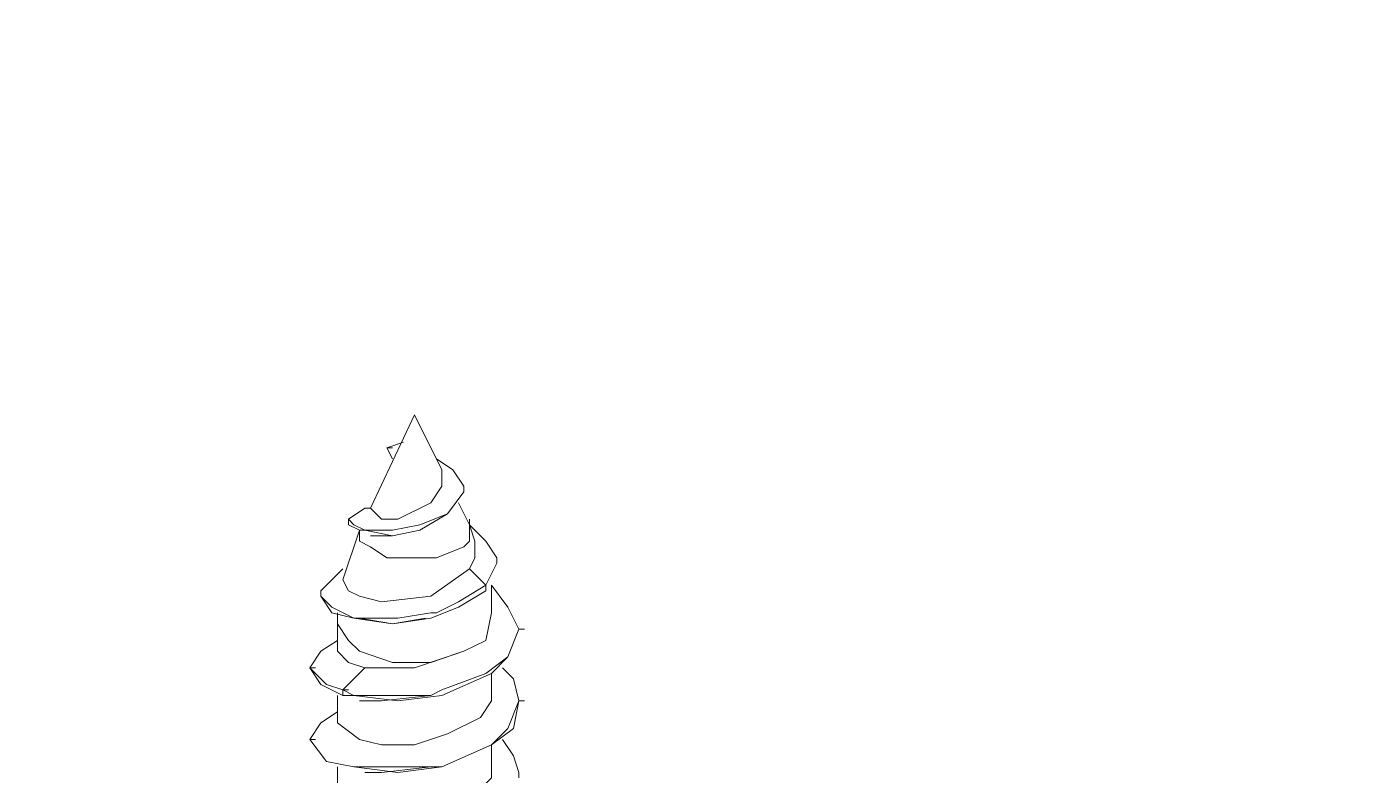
# Model space of a CAD drawing. Header units: centimetres. Extents: x -22.4 to 6.2, y -30.9 to -11.
# Drawn here: x -7.653 to -6.62, y -28.255 to -27.679 of the extents above; entities that cross this region are included whole.
import ezdxf

# ---------------------------------------------------------------- set-up
doc = ezdxf.new("R2010")
doc.units = ezdxf.units.CM
doc.header["$MEASUREMENT"] = 0
doc.layers.add('layer 1', color=7, linetype='Continuous')

msp = doc.modelspace()

# ---------------------------------------------------------------- linework, layer by layer
at = {"layer": 'layer 1', "lineweight": 9}
for points, knots in [([(-21.92211, -30.90598), (-21.92211, -30.90598), (6.24226, -30.90598), (6.24226, -30.90598), (6.24226, -30.90598), (6.24226, -30.90598), (6.24226, -11.33528), (6.24226, -11.33528), (6.24226, -11.33528), (6.24226, -11.33528), (-21.92211, -11.33528), (-21.92211, -11.33528), (-21.92211, -11.33528), (-21.92211, -11.33528), (-21.92211, -30.90598), (-21.92211, -30.90598)], [0, 0, 0, 0, 0.2, 0.2, 0.2, 0.2, 0.4, 0.4, 0.4, 0.4, 0.6, 0.6, 0.6, 0.6, 1, 1, 1, 1]), ([(-7.33355, -28.01989), (-7.33355, -28.01989), (-7.33355, -28.03259), (-7.33355, -28.03259), (-7.33355, -28.03259), (-7.33355, -28.03259), (-7.34202, -28.04529), (-7.34202, -28.04529), (-7.34202, -28.04529), (-7.34202, -28.04529), (-7.36742, -28.05799), (-7.36742, -28.05799)], [0, 0, 0, 0, 0.25, 0.25, 0.25, 0.25, 0.5, 0.5, 0.5, 0.5, 1, 1, 1, 1]), ([(-7.31662, -28.03259), (-7.31662, -28.03259), (-7.32509, -28.01989), (-7.32509, -28.01989), (-7.32509, -28.01989), (-7.32509, -28.01989), (-7.33779, -28.01143), (-7.33779, -28.01143)], [0, 0, 0, 0, 0.3333333, 0.3333333, 0.3333333, 0.3333333, 1, 1, 1, 1]), ([(-7.35049, -28.06223), (-7.35049, -28.06223), (-7.32932, -28.05376), (-7.32932, -28.05376), (-7.32932, -28.05376), (-7.32932, -28.05376), (-7.31662, -28.03683), (-7.31662, -28.03683)], [0, 0, 0, 0, 0.3333333, 0.3333333, 0.3333333, 0.3333333, 1, 1, 1, 1]), ([(-7.35049, -28.06646), (-7.35049, -28.06646), (-7.32932, -28.05376), (-7.32932, -28.05376), (-7.32932, -28.05376), (-7.32932, -28.05376), (-7.31662, -28.03683), (-7.31662, -28.03683)], [0, 0, 0, 0, 0.3333333, 0.3333333, 0.3333333, 0.3333333, 1, 1, 1, 1]), ([(-7.36742, -28.05799), (-7.36742, -28.05799), (-7.38012, -28.05799), (-7.38012, -28.05799), (-7.38012, -28.05799), (-7.38012, -28.05799), (-7.38859, -28.04953), (-7.38859, -28.04953)], [0, 0, 0, 0, 0.3333333, 0.3333333, 0.3333333, 0.3333333, 1, 1, 1, 1]), ([(-7.39282, -28.06646), (-7.39282, -28.06646), (-7.40129, -28.06223), (-7.40129, -28.06223), (-7.40129, -28.06223), (-7.40129, -28.06223), (-7.40552, -28.05799), (-7.40552, -28.05799)], [0, 0, 0, 0, 0.3333333, 0.3333333, 0.3333333, 0.3333333, 1, 1, 1, 1]), ([(-7.39282, -28.06646), (-7.39282, -28.06646), (-7.39705, -28.06646), (-7.39705, -28.06646), (-7.39705, -28.06646), (-7.39705, -28.06646), (-7.40552, -28.06223), (-7.40552, -28.06223)], [0, 0, 0, 0, 0.3333333, 0.3333333, 0.3333333, 0.3333333, 1, 1, 1, 1]), ([(-7.39705, -28.06646), (-7.39705, -28.06646), (-7.39705, -28.07493), (-7.39705, -28.07493), (-7.39705, -28.07493), (-7.39705, -28.07493), (-7.38859, -28.07916), (-7.38859, -28.07916), (-7.38859, -28.07916), (-7.38859, -28.07916), (-7.37589, -28.08763), (-7.37589, -28.08763)], [0, 0, 0, 0, 0.25, 0.25, 0.25, 0.25, 0.5, 0.5, 0.5, 0.5, 1, 1, 1, 1]), ([(-7.39282, -28.06646), (-7.39282, -28.06646), (-7.37165, -28.06646), (-7.37165, -28.06646), (-7.37165, -28.06646), (-7.37165, -28.06646), (-7.35049, -28.06223), (-7.35049, -28.06223)], [0, 0, 0, 0, 0.3333333, 0.3333333, 0.3333333, 0.3333333, 1, 1, 1, 1]), ([(-7.39282, -28.06646), (-7.39282, -28.06646), (-7.37165, -28.07069), (-7.37165, -28.07069), (-7.37165, -28.07069), (-7.37165, -28.07069), (-7.35049, -28.06646), (-7.35049, -28.06646)], [0, 0, 0, 0, 0.3333333, 0.3333333, 0.3333333, 0.3333333, 1, 1, 1, 1]), ([(-7.38859, -28.07069), (-7.38859, -28.07069), (-7.37165, -28.07069), (-7.37165, -28.07069), (-7.37165, -28.07069), (-7.37165, -28.07069), (-7.35049, -28.06646), (-7.35049, -28.06646)], [0, 0, 0, 0, 0.3333333, 0.3333333, 0.3333333, 0.3333333, 1, 1, 1, 1]), ([(-7.31239, -28.06223), (-7.31239, -28.06223), (-7.31239, -28.07493), (-7.31239, -28.07493), (-7.31239, -28.07493), (-7.31239, -28.07493), (-7.31662, -28.07916), (-7.31662, -28.07916), (-7.31662, -28.07916), (-7.31662, -28.07916), (-7.33779, -28.08763), (-7.33779, -28.08763), (-7.33779, -28.08763), (-7.33779, -28.08763), (-7.37589, -28.08763), (-7.37589, -28.08763)], [0, 0, 0, 0, 0.2, 0.2, 0.2, 0.2, 0.4, 0.4, 0.4, 0.4, 0.6, 0.6, 0.6, 0.6, 1, 1, 1, 1]), ([(-7.29122, -28.08763), (-7.29122, -28.08763), (-7.29969, -28.07493), (-7.29969, -28.07493), (-7.29969, -28.07493), (-7.29969, -28.07493), (-7.31239, -28.06223), (-7.31239, -28.06223)], [0, 0, 0, 0, 0.3333333, 0.3333333, 0.3333333, 0.3333333, 1, 1, 1, 1]), ([(-7.30815, -28.07493), (-7.30815, -28.07493), (-7.30815, -28.08763), (-7.30815, -28.08763), (-7.30815, -28.08763), (-7.30815, -28.08763), (-7.31239, -28.09609), (-7.31239, -28.09609)], [0, 0, 0, 0, 0.3333333, 0.3333333, 0.3333333, 0.3333333, 1, 1, 1, 1]), ([(-7.40975, -28.09609), (-7.40975, -28.09609), (-7.41822, -28.10456), (-7.41822, -28.10456), (-7.41822, -28.10456), (-7.41822, -28.10456), (-7.42669, -28.11303), (-7.42669, -28.11303)], [0, 0, 0, 0, 0.3333333, 0.3333333, 0.3333333, 0.3333333, 1, 1, 1, 1]), ([(-7.31239, -28.09609), (-7.31239, -28.09609), (-7.34202, -28.11726), (-7.34202, -28.11726), (-7.34202, -28.11726), (-7.34202, -28.11726), (-7.38012, -28.12149), (-7.38012, -28.12149)], [0, 0, 0, 0, 0.3333333, 0.3333333, 0.3333333, 0.3333333, 1, 1, 1, 1]), ([(-7.38012, -28.12149), (-7.38012, -28.12149), (-7.39705, -28.11726), (-7.39705, -28.11726), (-7.39705, -28.11726), (-7.39705, -28.11726), (-7.40552, -28.11303), (-7.40552, -28.11303), (-7.40552, -28.11303), (-7.40552, -28.11303), (-7.40975, -28.10456), (-7.40975, -28.10456)], [0, 0, 0, 0, 0.25, 0.25, 0.25, 0.25, 0.5, 0.5, 0.5, 0.5, 1, 1, 1, 1]), ([(-7.34202, -28.13419), (-7.34202, -28.13419), (-7.32085, -28.12573), (-7.32085, -28.12573), (-7.32085, -28.12573), (-7.32085, -28.12573), (-7.29969, -28.11303), (-7.29969, -28.11303)], [0, 0, 0, 0, 0.3333333, 0.3333333, 0.3333333, 0.3333333, 1, 1, 1, 1]), ([(-7.33779, -28.12996), (-7.33779, -28.12996), (-7.32085, -28.12149), (-7.32085, -28.12149), (-7.32085, -28.12149), (-7.32085, -28.12149), (-7.29969, -28.10879), (-7.29969, -28.10879)], [0, 0, 0, 0, 0.3333333, 0.3333333, 0.3333333, 0.3333333, 1, 1, 1, 1]), ([(-7.27429, -28.14266), (-7.27429, -28.14266), (-7.28275, -28.12573), (-7.28275, -28.12573), (-7.28275, -28.12573), (-7.28275, -28.12573), (-7.29545, -28.10879), (-7.29545, -28.10879)], [0, 0, 0, 0, 0.3333333, 0.3333333, 0.3333333, 0.3333333, 1, 1, 1, 1]), ([(-7.42669, -28.11726), (-7.42669, -28.11726), (-7.41822, -28.12573), (-7.41822, -28.12573), (-7.41822, -28.12573), (-7.41822, -28.12573), (-7.40129, -28.13419), (-7.40129, -28.13419)], [0, 0, 0, 0, 0.3333333, 0.3333333, 0.3333333, 0.3333333, 1, 1, 1, 1]), ([(-7.42669, -28.11726), (-7.42669, -28.11726), (-7.41822, -28.12996), (-7.41822, -28.12996), (-7.41822, -28.12996), (-7.41822, -28.12996), (-7.40129, -28.13419), (-7.40129, -28.13419)], [0, 0, 0, 0, 0.3333333, 0.3333333, 0.3333333, 0.3333333, 1, 1, 1, 1]), ([(-7.40129, -28.13419), (-7.40129, -28.13419), (-7.37165, -28.13843), (-7.37165, -28.13843), (-7.37165, -28.13843), (-7.37165, -28.13843), (-7.34202, -28.13419), (-7.34202, -28.13419)], [0, 0, 0, 0, 0.3333333, 0.3333333, 0.3333333, 0.3333333, 1, 1, 1, 1]), ([(-7.39705, -28.13419), (-7.39705, -28.13419), (-7.36742, -28.13419), (-7.36742, -28.13419), (-7.36742, -28.13419), (-7.36742, -28.13419), (-7.34202, -28.12996), (-7.34202, -28.12996)], [0, 0, 0, 0, 0.3333333, 0.3333333, 0.3333333, 0.3333333, 1, 1, 1, 1]), ([(-7.39705, -28.13419), (-7.39705, -28.13419), (-7.37165, -28.13843), (-7.37165, -28.13843), (-7.37165, -28.13843), (-7.37165, -28.13843), (-7.34625, -28.13419), (-7.34625, -28.13419)], [0, 0, 0, 0, 0.3333333, 0.3333333, 0.3333333, 0.3333333, 1, 1, 1, 1]), ([(-7.29545, -28.12996), (-7.29545, -28.12996), (-7.29969, -28.15113), (-7.29969, -28.15113), (-7.29969, -28.15113), (-7.29969, -28.15113), (-7.31662, -28.15959), (-7.31662, -28.15959)], [0, 0, 0, 0, 0.3333333, 0.3333333, 0.3333333, 0.3333333, 1, 1, 1, 1]), ([(-7.31662, -28.15959), (-7.31662, -28.15959), (-7.34202, -28.16806), (-7.34202, -28.16806), (-7.34202, -28.16806), (-7.34202, -28.16806), (-7.37165, -28.16806), (-7.37165, -28.16806), (-7.37165, -28.16806), (-7.37165, -28.16806), (-7.39705, -28.15959), (-7.39705, -28.15959), (-7.39705, -28.15959), (-7.39705, -28.15959), (-7.40552, -28.15113), (-7.40552, -28.15113), (-7.40552, -28.15113), (-7.40552, -28.15113), (-7.41399, -28.13843), (-7.41399, -28.13843)], [0, 0, 0, 0, 0.1666667, 0.1666667, 0.1666667, 0.1666667, 0.3333333, 0.3333333, 0.3333333, 0.3333333, 0.5, 0.5, 0.5, 0.5, 0.6666667, 0.6666667, 0.6666667, 0.6666667, 1, 1, 1, 1]), ([(-7.33355, -28.18923), (-7.33355, -28.18923), (-7.29969, -28.17653), (-7.29969, -28.17653), (-7.29969, -28.17653), (-7.29969, -28.17653), (-7.28275, -28.16383), (-7.28275, -28.16383), (-7.28275, -28.16383), (-7.28275, -28.16383), (-7.27429, -28.14266), (-7.27429, -28.14266)], [0, 0, 0, 0, 0.25, 0.25, 0.25, 0.25, 0.5, 0.5, 0.5, 0.5, 1, 1, 1, 1]), ([(-7.33355, -28.19346), (-7.33355, -28.19346), (-7.29545, -28.17653), (-7.29545, -28.17653), (-7.29545, -28.17653), (-7.29545, -28.17653), (-7.28275, -28.16383), (-7.28275, -28.16383), (-7.28275, -28.16383), (-7.28275, -28.16383), (-7.27429, -28.14266), (-7.27429, -28.14266)], [0, 0, 0, 0, 0.25, 0.25, 0.25, 0.25, 0.5, 0.5, 0.5, 0.5, 1, 1, 1, 1]), ([(-7.41399, -28.15113), (-7.41399, -28.15113), (-7.42669, -28.15959), (-7.42669, -28.15959), (-7.42669, -28.15959), (-7.42669, -28.15959), (-7.43515, -28.17229), (-7.43515, -28.17229)], [0, 0, 0, 0, 0.3333333, 0.3333333, 0.3333333, 0.3333333, 1, 1, 1, 1]), ([(-7.39282, -28.17229), (-7.39282, -28.17229), (-7.40552, -28.16806), (-7.40552, -28.16806), (-7.40552, -28.16806), (-7.40552, -28.16806), (-7.41399, -28.15959), (-7.41399, -28.15959)], [0, 0, 0, 0, 0.3333333, 0.3333333, 0.3333333, 0.3333333, 1, 1, 1, 1]), ([(-7.31662, -28.15959), (-7.31662, -28.15959), (-7.35472, -28.17229), (-7.35472, -28.17229), (-7.35472, -28.17229), (-7.35472, -28.17229), (-7.39282, -28.17229), (-7.39282, -28.17229)], [0, 0, 0, 0, 0.3333333, 0.3333333, 0.3333333, 0.3333333, 1, 1, 1, 1]), ([(-7.43515, -28.17229), (-7.43515, -28.17229), (-7.42245, -28.18499), (-7.42245, -28.18499), (-7.42245, -28.18499), (-7.42245, -28.18499), (-7.40975, -28.18923), (-7.40975, -28.18923)], [0, 0, 0, 0, 0.3333333, 0.3333333, 0.3333333, 0.3333333, 1, 1, 1, 1]), ([(-7.43515, -28.17229), (-7.43515, -28.17229), (-7.42669, -28.18499), (-7.42669, -28.18499), (-7.42669, -28.18499), (-7.42669, -28.18499), (-7.40975, -28.19346), (-7.40975, -28.19346)], [0, 0, 0, 0, 0.3333333, 0.3333333, 0.3333333, 0.3333333, 1, 1, 1, 1]), ([(-7.27429, -28.19769), (-7.27429, -28.19769), (-7.27852, -28.18076), (-7.27852, -28.18076), (-7.27852, -28.18076), (-7.27852, -28.18076), (-7.28699, -28.17229), (-7.28699, -28.17229)], [0, 0, 0, 0, 0.3333333, 0.3333333, 0.3333333, 0.3333333, 1, 1, 1, 1]), ([(-7.40129, -28.19346), (-7.40129, -28.19346), (-7.36742, -28.19769), (-7.36742, -28.19769), (-7.36742, -28.19769), (-7.36742, -28.19769), (-7.33355, -28.19346), (-7.33355, -28.19346)], [0, 0, 0, 0, 0.3333333, 0.3333333, 0.3333333, 0.3333333, 1, 1, 1, 1]), ([(-7.34202, -28.19346), (-7.34202, -28.19346), (-7.39705, -28.19346), (-7.39705, -28.19346), (-7.39705, -28.19346), (-7.39705, -28.19346), (-7.40129, -28.19346), (-7.40129, -28.19346)], [0, 0, 0, 0, 0.3333333, 0.3333333, 0.3333333, 0.3333333, 1, 1, 1, 1]), ([(-7.29545, -28.18923), (-7.29545, -28.18923), (-7.29545, -28.19769), (-7.29545, -28.19769), (-7.29545, -28.19769), (-7.29545, -28.19769), (-7.30392, -28.21039), (-7.30392, -28.21039), (-7.30392, -28.21039), (-7.30392, -28.21039), (-7.32932, -28.22309), (-7.32932, -28.22309), (-7.32932, -28.22309), (-7.32932, -28.22309), (-7.35472, -28.23156), (-7.35472, -28.23156), (-7.35472, -28.23156), (-7.35472, -28.23156), (-7.38012, -28.23156), (-7.38012, -28.23156)], [0, 0, 0, 0, 0.1666667, 0.1666667, 0.1666667, 0.1666667, 0.3333333, 0.3333333, 0.3333333, 0.3333333, 0.5, 0.5, 0.5, 0.5, 0.6666667, 0.6666667, 0.6666667, 0.6666667, 1, 1, 1, 1]), ([(-7.41399, -28.20616), (-7.41399, -28.20616), (-7.42669, -28.21463), (-7.42669, -28.21463), (-7.42669, -28.21463), (-7.42669, -28.21463), (-7.43515, -28.22733), (-7.43515, -28.22733)], [0, 0, 0, 0, 0.3333333, 0.3333333, 0.3333333, 0.3333333, 1, 1, 1, 1]), ([(-7.33355, -28.24849), (-7.33355, -28.24849), (-7.29545, -28.23156), (-7.29545, -28.23156), (-7.29545, -28.23156), (-7.29545, -28.23156), (-7.28275, -28.21886), (-7.28275, -28.21886), (-7.28275, -28.21886), (-7.28275, -28.21886), (-7.27429, -28.19769), (-7.27429, -28.19769)], [0, 0, 0, 0, 0.25, 0.25, 0.25, 0.25, 0.5, 0.5, 0.5, 0.5, 1, 1, 1, 1]), ([(-7.33355, -28.24849), (-7.33355, -28.24849), (-7.29545, -28.23156), (-7.29545, -28.23156), (-7.29545, -28.23156), (-7.29545, -28.23156), (-7.27852, -28.21886), (-7.27852, -28.21886), (-7.27852, -28.21886), (-7.27852, -28.21886), (-7.27429, -28.19769), (-7.27429, -28.19769)], [0, 0, 0, 0, 0.25, 0.25, 0.25, 0.25, 0.5, 0.5, 0.5, 0.5, 1, 1, 1, 1]), ([(-7.38012, -28.23156), (-7.38012, -28.23156), (-7.39705, -28.22733), (-7.39705, -28.22733), (-7.39705, -28.22733), (-7.39705, -28.22733), (-7.41399, -28.21463), (-7.41399, -28.21463)], [0, 0, 0, 0, 0.3333333, 0.3333333, 0.3333333, 0.3333333, 1, 1, 1, 1]), ([(-7.43515, -28.22733), (-7.43515, -28.22733), (-7.42245, -28.24426), (-7.42245, -28.24426), (-7.42245, -28.24426), (-7.42245, -28.24426), (-7.40129, -28.24849), (-7.40129, -28.24849)], [0, 0, 0, 0, 0.3333333, 0.3333333, 0.3333333, 0.3333333, 1, 1, 1, 1]), ([(-7.43515, -28.22733), (-7.43515, -28.22733), (-7.42245, -28.24426), (-7.42245, -28.24426), (-7.42245, -28.24426), (-7.42245, -28.24426), (-7.40129, -28.24849), (-7.40129, -28.24849)], [0, 0, 0, 0, 0.3333333, 0.3333333, 0.3333333, 0.3333333, 1, 1, 1, 1]), ([(-7.27429, -28.25273), (-7.27429, -28.25273), (-7.27852, -28.24003), (-7.27852, -28.24003), (-7.27852, -28.24003), (-7.27852, -28.24003), (-7.28699, -28.22733), (-7.28699, -28.22733)], [0, 0, 0, 0, 0.3333333, 0.3333333, 0.3333333, 0.3333333, 1, 1, 1, 1]), ([(-7.29545, -28.24426), (-7.29545, -28.24426), (-7.29545, -28.25696), (-7.29545, -28.25696), (-7.29545, -28.25696), (-7.29545, -28.25696), (-7.30392, -28.26543), (-7.30392, -28.26543), (-7.30392, -28.26543), (-7.30392, -28.26543), (-7.32932, -28.27813), (-7.32932, -28.27813), (-7.32932, -28.27813), (-7.32932, -28.27813), (-7.35472, -28.28659), (-7.35472, -28.28659), (-7.35472, -28.28659), (-7.35472, -28.28659), (-7.38012, -28.28659), (-7.38012, -28.28659)], [0, 0, 0, 0, 0.1666667, 0.1666667, 0.1666667, 0.1666667, 0.3333333, 0.3333333, 0.3333333, 0.3333333, 0.5, 0.5, 0.5, 0.5, 0.6666667, 0.6666667, 0.6666667, 0.6666667, 1, 1, 1, 1]), ([(-7.40129, -28.24849), (-7.40129, -28.24849), (-7.36742, -28.25273), (-7.36742, -28.25273), (-7.36742, -28.25273), (-7.36742, -28.25273), (-7.33355, -28.24849), (-7.33355, -28.24849)], [0, 0, 0, 0, 0.3333333, 0.3333333, 0.3333333, 0.3333333, 1, 1, 1, 1])]:
    msp.add_open_spline(points, degree=3, knots=knots, dxfattribs=at)
for points in [[(-7.38859, -28.04953), (-7.38859, -28.04953), (-7.35472, -27.97756), (-7.35472, -27.97756)], [(-7.33355, -28.01989), (-7.33355, -28.01989), (-7.35472, -27.97756), (-7.35472, -27.97756)], [(-7.36319, -27.99873), (-7.36319, -27.99873), (-7.37589, -28.00296), (-7.37589, -28.00296)], [(-7.37589, -28.00296), (-7.37589, -28.00296), (-7.37165, -28.00296), (-7.37165, -28.00296)], [(-7.37589, -28.00296), (-7.37589, -28.00296), (-7.37165, -28.01143), (-7.37165, -28.01143)], [(-7.31662, -28.03683), (-7.31662, -28.03683), (-7.31662, -28.03259), (-7.31662, -28.03259)], [(-7.39282, -28.04953), (-7.39282, -28.04953), (-7.40552, -28.05799), (-7.40552, -28.05799)], [(-7.38859, -28.04953), (-7.38859, -28.04953), (-7.39282, -28.04953), (-7.39282, -28.04953)], [(-7.31239, -28.06223), (-7.31239, -28.06223), (-7.32085, -28.04529), (-7.32085, -28.04529)], [(-7.40552, -28.05799), (-7.40552, -28.05799), (-7.40552, -28.06223), (-7.40552, -28.06223)], [(-7.31239, -28.06223), (-7.31239, -28.06223), (-7.31239, -28.05799), (-7.31239, -28.05799)], [(-7.39705, -28.06646), (-7.39705, -28.06646), (-7.40975, -28.10456), (-7.40975, -28.10456)], [(-7.30815, -28.07493), (-7.30815, -28.07493), (-7.31239, -28.06223), (-7.31239, -28.06223)], [(-7.29969, -28.10879), (-7.29969, -28.10879), (-7.29122, -28.09186), (-7.29122, -28.09186)], [(-7.29969, -28.10879), (-7.29969, -28.10879), (-7.29122, -28.09186), (-7.29122, -28.09186)], [(-7.29122, -28.09186), (-7.29122, -28.09186), (-7.29122, -28.08763), (-7.29122, -28.08763)], [(-7.31239, -28.09609), (-7.31239, -28.09609), (-7.29969, -28.10879), (-7.29969, -28.10879)], [(-7.42669, -28.11303), (-7.42669, -28.11303), (-7.42669, -28.11726), (-7.42669, -28.11726)], [(-7.29969, -28.11303), (-7.29969, -28.11303), (-7.29969, -28.10879), (-7.29969, -28.10879)], [(-7.29969, -28.10879), (-7.29969, -28.10879), (-7.29969, -28.11303), (-7.29969, -28.11303)], [(-7.29545, -28.12996), (-7.29545, -28.12996), (-7.29545, -28.10879), (-7.29545, -28.10879)], [(-7.41399, -28.12996), (-7.41399, -28.12996), (-7.41399, -28.13843), (-7.41399, -28.13843)], [(-7.40129, -28.13419), (-7.40129, -28.13419), (-7.39705, -28.13419), (-7.39705, -28.13419)], [(-7.40129, -28.13419), (-7.40129, -28.13419), (-7.39705, -28.13419), (-7.39705, -28.13419)], [(-7.34202, -28.12996), (-7.34202, -28.12996), (-7.33779, -28.12996), (-7.33779, -28.12996)], [(-7.41399, -28.15959), (-7.41399, -28.15959), (-7.41399, -28.13843), (-7.41399, -28.13843)], [(-7.27429, -28.14266), (-7.27429, -28.14266), (-7.27005, -28.14266), (-7.27005, -28.14266)], [(-7.43515, -28.17229), (-7.43515, -28.17229), (-7.43092, -28.17229), (-7.43092, -28.17229)], [(-7.39282, -28.17229), (-7.39282, -28.17229), (-7.40975, -28.18923), (-7.40975, -28.18923)], [(-7.29545, -28.18923), (-7.29545, -28.18923), (-7.29545, -28.17653), (-7.29545, -28.17653)], [(-7.41399, -28.21463), (-7.41399, -28.21463), (-7.41399, -28.19346), (-7.41399, -28.19346)], [(-7.40975, -28.18923), (-7.40975, -28.18923), (-7.40552, -28.18923), (-7.40552, -28.18923)], [(-7.40975, -28.18923), (-7.40975, -28.18923), (-7.40129, -28.19346), (-7.40129, -28.19346)], [(-7.40975, -28.18923), (-7.40975, -28.18923), (-7.40975, -28.19346), (-7.40975, -28.19346)], [(-7.40975, -28.19346), (-7.40975, -28.19346), (-7.40552, -28.19346), (-7.40552, -28.19346)], [(-7.40975, -28.19346), (-7.40975, -28.19346), (-7.40129, -28.19346), (-7.40129, -28.19346)], [(-7.38012, -28.19769), (-7.38012, -28.19769), (-7.34202, -28.19346), (-7.34202, -28.19346)], [(-7.34202, -28.19346), (-7.34202, -28.19346), (-7.33355, -28.18923), (-7.33355, -28.18923)], [(-7.39705, -28.19769), (-7.39705, -28.19769), (-7.39282, -28.19769), (-7.39282, -28.19769)], [(-7.39282, -28.19769), (-7.39282, -28.19769), (-7.38012, -28.19769), (-7.38012, -28.19769)], [(-7.27429, -28.19769), (-7.27429, -28.19769), (-7.27005, -28.19769), (-7.27005, -28.19769)], [(-7.43515, -28.22733), (-7.43515, -28.22733), (-7.43092, -28.22733), (-7.43092, -28.22733)], [(-7.29545, -28.24426), (-7.29545, -28.24426), (-7.29545, -28.23156), (-7.29545, -28.23156)], [(-7.41399, -28.26966), (-7.41399, -28.26966), (-7.41399, -28.24849), (-7.41399, -28.24849)], [(-7.40129, -28.24849), (-7.40129, -28.24849), (-7.39282, -28.24849), (-7.39282, -28.24849)], [(-7.39282, -28.24849), (-7.39282, -28.24849), (-7.34202, -28.24849), (-7.34202, -28.24849)], [(-7.39282, -28.24849), (-7.39282, -28.24849), (-7.38859, -28.24849), (-7.38859, -28.24849)], [(-7.39282, -28.25273), (-7.39282, -28.25273), (-7.38012, -28.25273), (-7.38012, -28.25273)], [(-7.38012, -28.25273), (-7.38012, -28.25273), (-7.34202, -28.24849), (-7.34202, -28.24849)], [(-7.34202, -28.24849), (-7.34202, -28.24849), (-7.33355, -28.24849), (-7.33355, -28.24849)], [(-7.27429, -28.25696), (-7.27429, -28.25696), (-7.27429, -28.25273), (-7.27429, -28.25273)]]:
    msp.add_open_spline(points, degree=3, dxfattribs=at)

doc.saveas('drawing.dxf')
